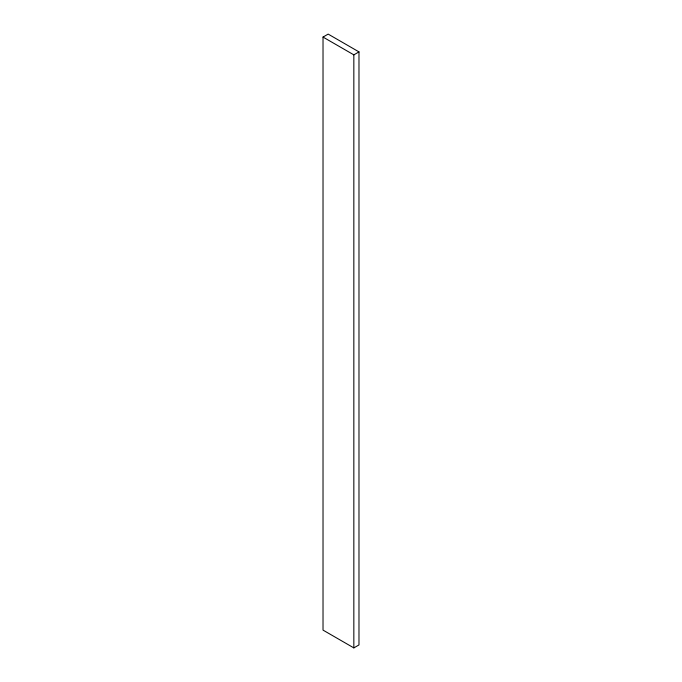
<?xml version="1.0" encoding="UTF-8"?>
<svg xmlns="http://www.w3.org/2000/svg" width="682" height="682" viewBox="0 0 682 682"><rect width="100%" height="100%" fill="white"/><g stroke="black" fill="none" stroke-linecap="round" stroke-linejoin="round"><path stroke-width="1.02" d="M323.021 37.067L328.161 34.1L358.979 51.892L358.979 644.933L353.839 647.9L323.021 630.108L323.021 37.067L353.839 54.858L358.979 51.892M353.839 54.858L353.839 647.9"/></g></svg>
